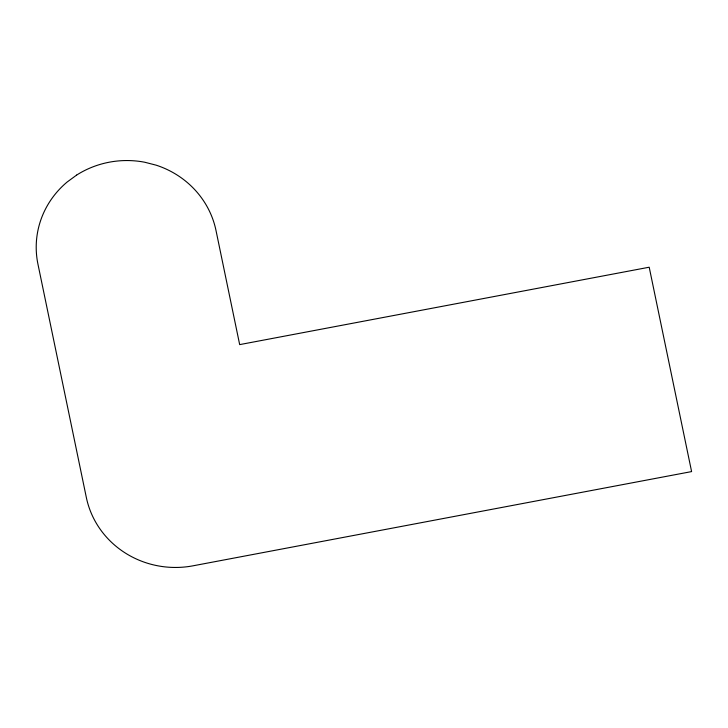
<?xml version="1.0" encoding="UTF-8"?>
<svg xmlns="http://www.w3.org/2000/svg" width="728" height="728" viewBox="0 0 728 728"><rect width="100%" height="100%" fill="white"/><g stroke="black" fill="none" stroke-linecap="round" stroke-linejoin="round"><path stroke-width="1.09" d="M76.586 175.111L67.158 182.009A90.763 86.796 0.5 0 0 37.947 264.164L86.341 497.488A90.763 86.796 0.5 0 0 193.038 565.811L691.6 471.589L649.203 267.221L239.676 344.617L216.007 230.512A90.763 86.796 0.5 0 0 156.192 165.183L144.726 162.235A90.763 86.796 0.5 0 0 76.586 175.111"/></g></svg>
